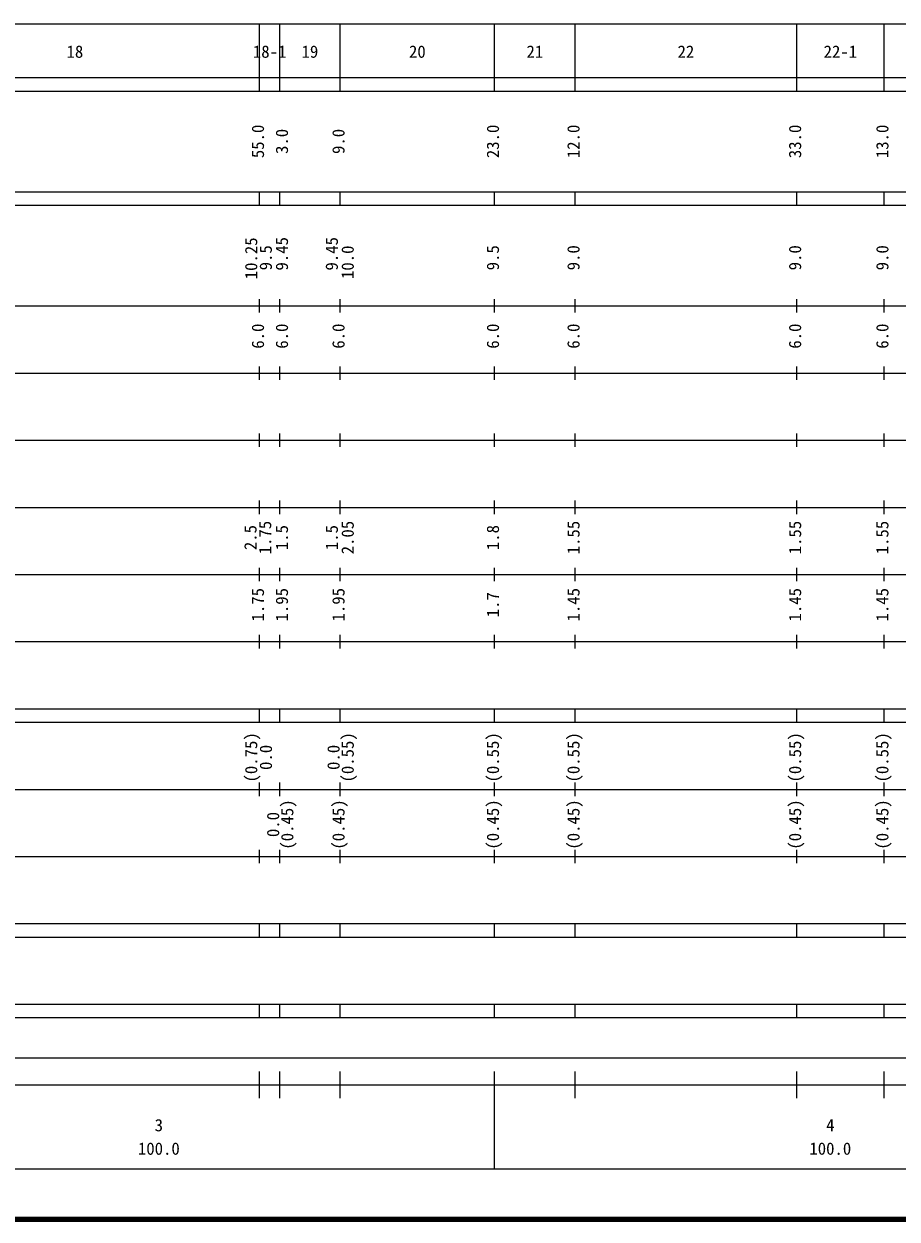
# Model space of a CAD drawing. Units: millimetres on the paper, enlarged 1000 times. Extents: x 40000 to 680000, y 20000 to 380000.
# Drawn here: x 297903 to 427950, y 20000 to 198000 of the extents above; entities that cross this region are included whole.
import ezdxf
from ezdxf.enums import TextEntityAlignment as Align

# ---------------------------------------------------------------- set-up
doc = ezdxf.new("R2010")
doc.units = ezdxf.units.MM
doc.header["$LTSCALE"] = 1000
doc.layers.add('M-TTL', color=2, linetype='Continuous', lineweight=140)
doc.layers.add('M-TTL-BAND', color=7, linetype='Continuous', lineweight=25)
doc.styles.add('ＭＳ ゴシック', font='')
doc.styles.get('ＭＳ ゴシック').set_extended_font_data('MS Gothic')

msp = doc.modelspace()

# ---------------------------------------------------------------- linework, layer by layer
at = {"layer": 'M-TTL'}
msp.add_line((40000, 20000), (680000, 20000), dxfattribs=at)
at = {"layer": 'M-TTL-BAND'}
for p, q in [((68000, 198000), (579000, 198000)), ((333000, 188000), (333000, 198000)), ((336000, 188000), (336000, 198000)), ((345000, 188000), (345000, 198000)), ((368000, 188000), (368000, 198000)), ((380000, 188000), (380000, 198000)), ((413000, 188000), (413000, 198000)), ((426000, 188000), (426000, 198000)), ((40000, 190000), (579000, 190000)), ((40000, 188000), (579000, 188000)), ((40000, 173000), (579000, 173000)), ((333000, 171000), (333000, 173000)), ((336000, 171000), (336000, 173000)), ((345000, 171000), (345000, 173000)), ((368000, 171000), (368000, 173000)), ((380000, 171000), (380000, 173000)), ((413000, 171000), (413000, 173000)), ((426000, 171000), (426000, 173000)), ((40000, 171000), (579000, 171000)), ((333000, 155000), (333000, 157000)), ((336000, 155000), (336000, 157000)), ((345000, 155000), (345000, 157000)), ((368000, 155000), (368000, 157000)), ((380000, 155000), (380000, 157000)), ((413000, 155000), (413000, 157000)), ((426000, 155000), (426000, 157000)), ((40000, 156000), (579000, 156000)), ((46000, 146000), (579000, 146000)), ((333000, 145000), (333000, 147000)), ((336000, 145000), (336000, 147000)), ((345000, 145000), (345000, 147000)), ((368000, 145000), (368000, 147000)), ((380000, 145000), (380000, 147000)), ((413000, 145000), (413000, 147000)), ((426000, 145000), (426000, 147000)), ((52000, 136000), (579000, 136000)), ((333000, 135000), (333000, 137000)), ((336000, 135000), (336000, 137000)), ((345000, 135000), (345000, 137000)), ((368000, 135000), (368000, 137000)), ((380000, 135000), (380000, 137000)), ((413000, 135000), (413000, 137000)), ((426000, 135000), (426000, 137000)), ((333000, 125000), (333000, 127000)), ((336000, 125000), (336000, 127000)), ((345000, 125000), (345000, 127000)), ((368000, 125000), (368000, 127000)), ((380000, 125000), (380000, 127000)), ((413000, 125000), (413000, 127000)), ((426000, 125000), (426000, 127000)), ((46000, 126000), (579000, 126000)), ((52000, 116000), (579000, 116000)), ((333000, 115000), (333000, 117000)), ((336000, 115000), (336000, 117000)), ((345000, 115000), (345000, 117000)), ((368000, 115000), (368000, 117000)), ((380000, 115000), (380000, 117000)), ((413000, 115000), (413000, 117000)), ((426000, 115000), (426000, 117000)), ((333000, 105000), (333000, 107000)), ((336000, 105000), (336000, 107000)), ((345000, 105000), (345000, 107000)), ((368000, 105000), (368000, 107000)), ((380000, 105000), (380000, 107000)), ((413000, 105000), (413000, 107000)), ((426000, 105000), (426000, 107000)), ((46000, 106000), (579000, 106000)), ((40000, 96000), (579000, 96000)), ((333000, 94000), (333000, 96000)), ((336000, 94000), (336000, 96000)), ((345000, 94000), (345000, 96000)), ((368000, 94000), (368000, 96000)), ((380000, 94000), (380000, 96000)), ((413000, 94000), (413000, 96000)), ((426000, 94000), (426000, 96000)), ((40000, 94000), (579000, 94000)), ((49000, 84000), (579000, 84000)), ((333000, 83000), (333000, 85000)), ((336000, 83000), (336000, 85000)), ((345000, 83000), (345000, 85000)), ((368000, 83000), (368000, 85000)), ((380000, 83000), (380000, 85000)), ((413000, 83000), (413000, 85000)), ((426000, 83000), (426000, 85000)), ((333000, 73000), (333000, 75000)), ((336000, 73000), (336000, 75000)), ((345000, 73000), (345000, 75000)), ((368000, 73000), (368000, 75000)), ((380000, 73000), (380000, 75000)), ((413000, 73000), (413000, 75000)), ((426000, 73000), (426000, 75000)), ((40000, 74000), (579000, 74000)), ((40000, 64000), (579000, 64000)), ((333000, 62000), (333000, 64000)), ((336000, 62000), (336000, 64000)), ((345000, 62000), (345000, 64000)), ((368000, 62000), (368000, 64000)), ((380000, 62000), (380000, 64000)), ((413000, 62000), (413000, 64000)), ((426000, 62000), (426000, 64000)), ((40000, 62000), (579000, 62000)), ((40000, 52000), (579000, 52000)), ((333000, 50000), (333000, 52000)), ((336000, 50000), (336000, 52000)), ((345000, 50000), (345000, 52000)), ((368000, 50000), (368000, 52000)), ((380000, 50000), (380000, 52000)), ((413000, 50000), (413000, 52000)), ((426000, 50000), (426000, 52000)), ((40000, 50000), (579000, 50000)), ((71000, 44000), (565000, 44000)), ((333000, 38000), (333000, 42000)), ((336000, 38000), (336000, 42000)), ((345000, 38000), (345000, 42000)), ((368000, 27500), (368000, 42000)), ((380000, 38000), (380000, 42000)), ((413000, 38000), (413000, 42000)), ((426000, 38000), (426000, 42000)), ((40000, 40000), (579000, 40000)), ((68000, 27500), (579000, 27500))]:
    msp.add_line(p, q, dxfattribs=at)

# ---------------------------------------------------------------- texts
at = {"layer": 'M-TTL-BAND', "style": 'ＭＳ ゴシック'}
for s, p in [('18', (305500, 192405)), ('18-1', (334500, 192405)), ('19', (340500, 192405)), ('20', (356500, 192405)), ('21', (374000, 192405)), ('22', (396500, 192405)), ('22-1', (419500, 192405)), ('3', (318000, 32523)), ('4', (418000, 32523)), ('100.0', (318000, 29033)), ('100.0', (418000, 29033))]:
    msp.add_text(s, height=1833, dxfattribs=at).set_placement(p, align=Align.BOTTOM_CENTER)
for s, p in [('55.0', (334210, 180500)), ('3.0', (337784, 180500)), ('9.0', (346210, 180500)), ('23.0', (369210, 180500)), ('12.0', (381210, 180500)), ('33.0', (414210, 180500)), ('13.0', (427210, 180500)), ('10.25', (333210, 163086)), ('9.45', (337784, 163763)), ('9.45', (345210, 163763)), ('9.5', (335382, 163174)), ('10.0', (347580, 162501)), ('9.5', (369210, 163174)), ('9.0', (381210, 163174)), ('9.0', (414210, 163174)), ('9.0', (427210, 163174)), ('6.0', (334210, 151500)), ('6.0', (337784, 151500)), ('6.0', (346210, 151500)), ('6.0', (369210, 151500)), ('6.0', (381210, 151500)), ('6.0', (414210, 151500)), ('6.0', (427210, 151500)), ('2.5', (333102, 121500)), ('1.75', (335286, 121500)), ('1.5', (337784, 121500)), ('1.5', (345210, 121500)), ('2.05', (347580, 121500)), ('1.8', (369210, 121500)), ('1.55', (381210, 121500)), ('1.55', (414210, 121500)), ('1.55', (427210, 121500)), ('1.75', (334210, 111500)), ('1.95', (337784, 111500)), ('1.95', (346210, 111500)), ('1.7', (369210, 111500)), ('1.45', (381210, 111500)), ('1.45', (414210, 111500)), ('1.45', (427210, 111500)), ('(0.75)', (333210, 88764)), ('(0.55)', (347580, 88764)), ('(0.55)', (369210, 88764)), ('(0.55)', (381210, 88764)), ('(0.55)', (414210, 88764)), ('(0.55)', (427210, 88764)), ('0.0', (335399, 88764)), ('0.0', (345475, 88764)), ('(0.45)', (338580, 78764)), ('(0.45)', (346210, 78764)), ('(0.45)', (369210, 78764)), ('(0.45)', (381210, 78764)), ('(0.45)', (414210, 78764)), ('(0.45)', (427210, 78764)), ('0.0', (336473, 78764))]:
    msp.add_text(s, height=1833, rotation=90, dxfattribs=at).set_placement(p, align=Align.BOTTOM_CENTER)

doc.saveas('drawing.dxf')
